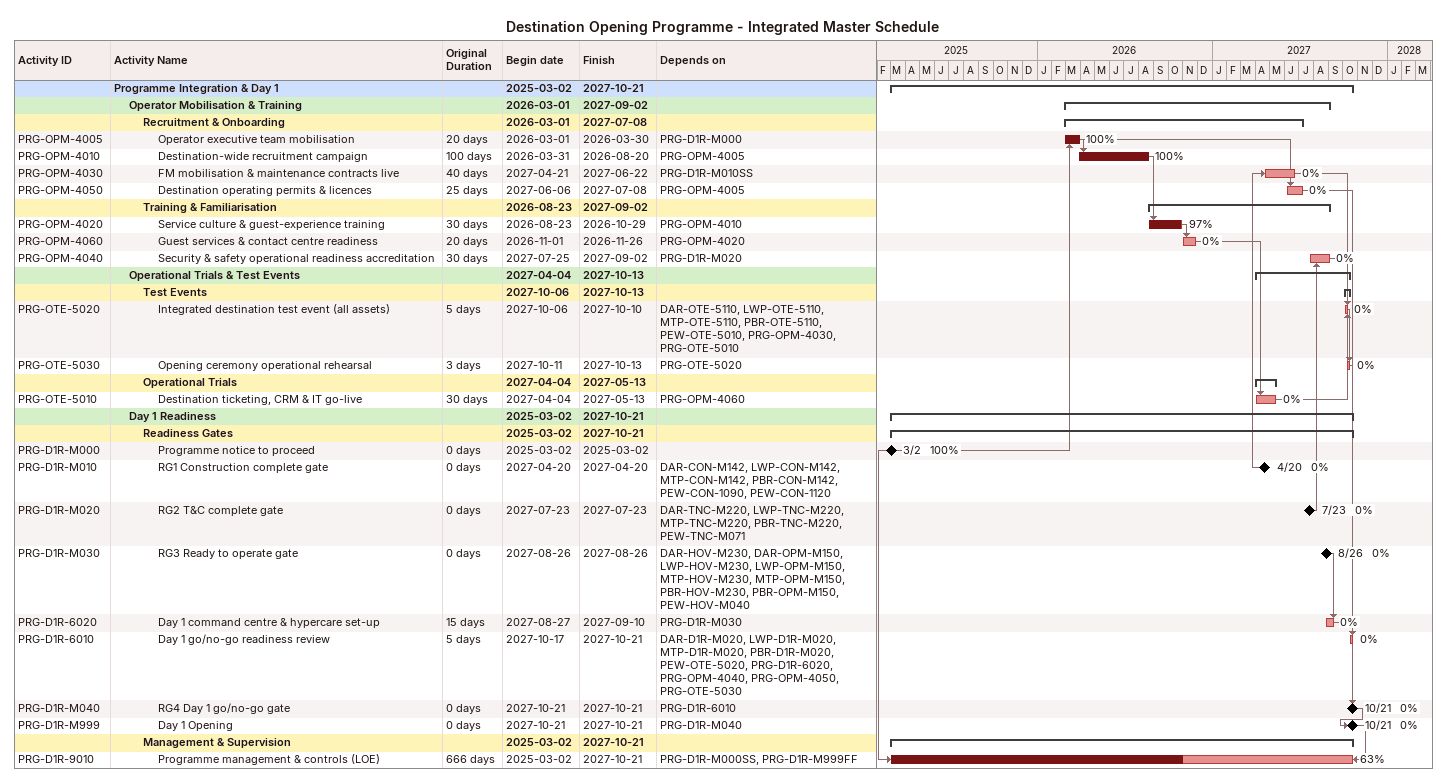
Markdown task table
Destination Opening Programme - Integrated Master Schedule

| ID | Level | Task | Original duration | Start | Finish | Predecessors | % complete |
|---|---|---|---|---|---|---|---|
|  | 1 | **Programme Integration & Day 1** |  | 2025-03-02 | 2027-10-21 |  |  |
|  | 2 | **Operator Mobilisation & Training** |  | 2026-03-01 | 2027-09-02 |  |  |
|  | 3 | **Recruitment & Onboarding** |  | 2026-03-01 | 2027-07-08 |  |  |
| PRG-OPM-4005 | 4 | Operator executive team mobilisation | 20d | 2026-03-01 | 2026-03-30 | PRG-D1R-M000 | 100 |
| PRG-OPM-4010 | 4 | Destination-wide recruitment campaign | 100d | 2026-03-31 | 2026-08-20 | PRG-OPM-4005 | 100 |
| PRG-OPM-4030 | 4 | FM mobilisation & maintenance contracts live | 40d | 2027-04-21 | 2027-06-22 | PRG-D1R-M010SS | 0 |
| PRG-OPM-4050 | 4 | Destination operating permits & licences | 25d | 2027-06-06 | 2027-07-08 | PRG-OPM-4005 | 0 |
|  | 3 | **Training & Familiarisation** |  | 2026-08-23 | 2027-09-02 |  |  |
| PRG-OPM-4020 | 4 | Service culture & guest-experience training | 30d | 2026-08-23 | 2026-10-29 | PRG-OPM-4010 | 97 |
| PRG-OPM-4060 | 4 | Guest services & contact centre readiness | 20d | 2026-11-01 | 2026-11-26 | PRG-OPM-4020 | 0 |
| PRG-OPM-4040 | 4 | Security & safety operational readiness accreditation | 30d | 2027-07-25 | 2027-09-02 | PRG-D1R-M020 | 0 |
|  | 2 | **Operational Trials & Test Events** |  | 2027-04-04 | 2027-10-13 |  |  |
|  | 3 | **Test Events** |  | 2027-10-06 | 2027-10-13 |  |  |
| PRG-OTE-5020 | 4 | Integrated destination test event (all assets) | 5d | 2027-10-06 | 2027-10-10 | DAR-OTE-5110, LWP-OTE-5110, MTP-OTE-5110, PBR-OTE-5110, PEW-OTE-5010, PRG-OPM-4030, PRG-OTE-5010 | 0 |
| PRG-OTE-5030 | 4 | Opening ceremony operational rehearsal | 3d | 2027-10-11 | 2027-10-13 | PRG-OTE-5020 | 0 |
|  | 3 | **Operational Trials** |  | 2027-04-04 | 2027-05-13 |  |  |
| PRG-OTE-5010 | 4 | Destination ticketing, CRM & IT go-live | 30d | 2027-04-04 | 2027-05-13 | PRG-OPM-4060 | 0 |
|  | 2 | **Day 1 Readiness** |  | 2025-03-02 | 2027-10-21 |  |  |
|  | 3 | **Readiness Gates** |  | 2025-03-02 | 2027-10-21 |  |  |
| PRG-D1R-M000 | 4 | Programme notice to proceed | 0d | 2025-03-02 | 2025-03-02 |  | 100 |
| PRG-D1R-M010 | 4 | RG1 Construction complete gate | 0d | 2027-04-20 | 2027-04-20 | DAR-CON-M142, LWP-CON-M142, MTP-CON-M142, PBR-CON-M142, PEW-CON-1090, PEW-CON-1120 | 0 |
| PRG-D1R-M020 | 4 | RG2 T&C complete gate | 0d | 2027-07-23 | 2027-07-23 | DAR-TNC-M220, LWP-TNC-M220, MTP-TNC-M220, PBR-TNC-M220, PEW-TNC-M071 | 0 |
| PRG-D1R-M030 | 4 | RG3 Ready to operate gate | 0d | 2027-08-26 | 2027-08-26 | DAR-HOV-M230, DAR-OPM-M150, LWP-HOV-M230, LWP-OPM-M150, MTP-HOV-M230, MTP-OPM-M150, PBR-HOV-M230, PBR-OPM-M150, PEW-HOV-M040 | 0 |
| PRG-D1R-6020 | 4 | Day 1 command centre & hypercare set-up | 15d | 2027-08-27 | 2027-09-10 | PRG-D1R-M030 | 0 |
| PRG-D1R-6010 | 4 | Day 1 go/no-go readiness review | 5d | 2027-10-17 | 2027-10-21 | DAR-D1R-M020, LWP-D1R-M020, MTP-D1R-M020, PBR-D1R-M020, PEW-OTE-5020, PRG-D1R-6020, PRG-OPM-4040, PRG-OPM-4050, PRG-OTE-5030 | 0 |
| PRG-D1R-M040 | 4 | RG4 Day 1 go/no-go gate | 0d | 2027-10-21 | 2027-10-21 | PRG-D1R-6010 | 0 |
| PRG-D1R-M999 | 4 | Day 1 Opening | 0d | 2027-10-21 | 2027-10-21 | PRG-D1R-M040 | 0 |
|  | 3 | **Management & Supervision** |  | 2025-03-02 | 2027-10-21 |  |  |
| PRG-D1R-9010 | 4 | Programme management & controls (LOE) | 666d | 2025-03-02 | 2027-10-21 | PRG-D1R-M000SS, PRG-D1R-M999FF | 63 |
